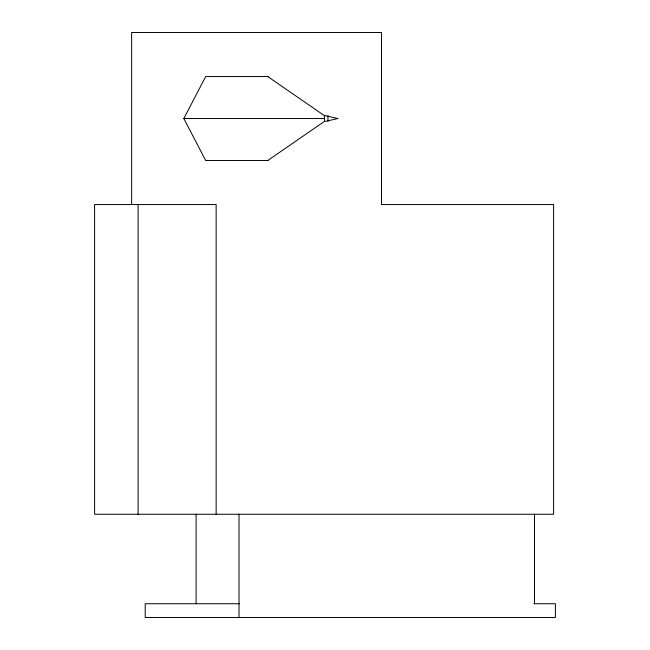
<?xml version="1.0" encoding="UTF-8"?>
<svg xmlns="http://www.w3.org/2000/svg" width="650" height="650" viewBox="0 0 650 650"><rect width="100%" height="100%" fill="white"/><g stroke="black" fill="none" stroke-linecap="round" stroke-linejoin="round"><path stroke-width="0.97" d="M324.472 121.526L324.472 115.529M268.182 160.509L205.684 160.509L183.844 118.528L205.684 76.546L268.182 76.546M267.727 160.509L324.017 121.68L337.959 118.528L324.017 115.375L267.727 76.546M183.844 118.528L324.22 118.528M381.363 204.555L553.605 204.555L553.605 514.264L94.608 514.264L94.608 204.555L216.149 204.555L216.149 514.264M239.533 603.736L145.21 603.736L145.21 617.5L555.392 617.5L555.392 603.736L533.772 603.736M534.487 514.264L534.487 603.736M381.509 204.555L381.509 32.5L131.641 32.5L131.641 204.555M239.021 514.264L239.021 617.5M196.105 514.264L196.105 603.736M138.117 204.555L138.117 514.264M327.998 121.404A22.027 3.12 -90 0 1 327.998 115.651"/></g></svg>
